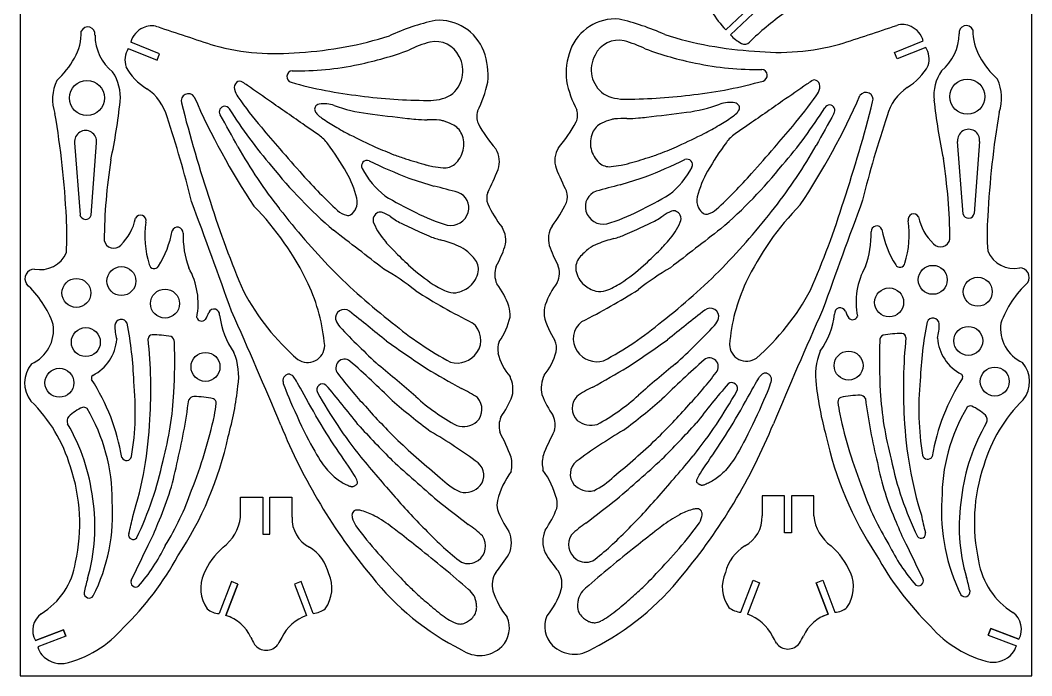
# Model space of a CAD drawing. Extents: x 28 to 327, y 49 to 373.
# Drawn here: x 27.8 to 327.4, y 48.8 to 243 of the extents above; entities that cross this region are included whole.
import ezdxf

# ---------------------------------------------------------------- set-up
doc = ezdxf.new("R2010")
doc.units = 0
doc.header["$LTSCALE"] = 90
doc.header["$MEASUREMENT"] = 0
doc.layers.add('OBJ02', color=2, linetype='CONTINUOUS')

msp = doc.modelspace()

# ---------------------------------------------------------------- linework, layer by layer
at = {"layer": 'OBJ02'}
for p, q in [((27.77, 372.88), (27.77, 48.82)), ((327.41, 48.82), (327.41, 372.88)), ((243.47, 246.47), (236.75, 240.16)), ((238.16, 238.67), (244.87, 244.97)), ((286.75, 233.45), (295.28, 236.89)), ((59.77, 234.61), (68.29, 231.17)), ((69.06, 233.07), (60.54, 236.51)), ((296.04, 234.99), (287.52, 231.55)), ((68.29, 231.17), (69.06, 233.07)), ((287.52, 231.55), (286.75, 233.45)), ((307.08, 185.61), (305.44, 207.13)), ((311.94, 207.12), (310.34, 185.8)), ((43.87, 206.74), (45.48, 185.42)), ((48.73, 185.23), (50.37, 206.75)), ((106.49, 137.88), (106.32, 137.76)), ((106.66, 137.99), (106.49, 137.88)), ((106.84, 138.08), (106.66, 137.99)), ((107.02, 138.14), (106.84, 138.08)), ((107.21, 138.17), (107.02, 138.14)), ((107.39, 138.18), (107.21, 138.17)), ((107.58, 138.16), (107.39, 138.18)), ((107.77, 138.11), (107.58, 138.16)), ((107.97, 138.02), (107.77, 138.11)), ((108.17, 137.9), (107.97, 138.02)), ((108.37, 137.74), (108.17, 137.9)), ((247.03, 137.66), (247.24, 137.91)), ((247.24, 137.91), (247.45, 138.11)), ((247.45, 138.11), (247.65, 138.27)), ((247.65, 138.27), (247.84, 138.4)), ((247.84, 138.4), (248.04, 138.48)), ((248.04, 138.48), (248.23, 138.54)), ((248.23, 138.54), (248.42, 138.56)), ((248.42, 138.56), (248.61, 138.55)), ((248.61, 138.55), (248.79, 138.52)), ((248.79, 138.52), (248.97, 138.45)), ((248.97, 138.45), (249.15, 138.37)), ((249.15, 138.37), (249.32, 138.26)), ((249.32, 138.26), (249.49, 138.13)), ((249.49, 138.13), (249.65, 137.99)), ((249.65, 137.99), (249.79, 137.83)), ((105.57, 136.5), (105.56, 136.23)), ((105.56, 136.23), (105.61, 135.88)), ((105.61, 136.72), (105.57, 136.5)), ((105.68, 136.92), (105.61, 136.72)), ((105.61, 135.88), (105.7, 135.45)), ((105.78, 137.11), (105.68, 136.92)), ((105.7, 135.45), (105.87, 134.91)), ((105.89, 137.29), (105.78, 137.11)), ((105.87, 134.91), (106.1, 134.23)), ((106.02, 137.46), (105.89, 137.29)), ((106.17, 137.61), (106.02, 137.46)), ((106.32, 137.76), (106.17, 137.61)), ((108.57, 137.53), (108.37, 137.74)), ((108.78, 137.28), (108.57, 137.53)), ((109.02, 136.97), (108.78, 137.28)), ((109.28, 136.58), (109.02, 136.97)), ((109.58, 136.1), (109.28, 136.58)), ((109.92, 135.53), (109.58, 136.1)), ((110.31, 134.84), (109.92, 135.53)), ((110.76, 134.04), (110.31, 134.84)), ((245.05, 134.42), (245.5, 135.22)), ((245.5, 135.22), (245.9, 135.9)), ((245.9, 135.9), (246.24, 136.48)), ((246.24, 136.48), (246.53, 136.95)), ((246.53, 136.95), (246.8, 137.34)), ((246.8, 137.34), (247.03, 137.66)), ((249.95, 135.28), (249.71, 134.6)), ((249.79, 137.83), (249.92, 137.66)), ((249.92, 137.66), (250.03, 137.48)), ((250.11, 135.83), (249.95, 135.28)), ((250.03, 137.48), (250.13, 137.3)), ((250.21, 136.26), (250.11, 135.83)), ((250.13, 137.3), (250.2, 137.1)), ((250.2, 137.1), (250.24, 136.88)), ((250.25, 136.6), (250.21, 136.26)), ((250.24, 136.88), (250.25, 136.6)), ((106.1, 134.23), (106.42, 133.39)), ((106.42, 133.39), (106.82, 132.39)), ((106.82, 132.39), (107.3, 131.23)), ((111.28, 133.11), (110.76, 134.04)), ((111.86, 132.07), (111.28, 133.11)), ((112.5, 130.93), (111.86, 132.07)), ((243.32, 131.31), (243.95, 132.44)), ((243.95, 132.44), (244.53, 133.49)), ((244.53, 133.49), (245.05, 134.42)), ((248.99, 132.76), (248.51, 131.61)), ((249.39, 133.77), (248.99, 132.76)), ((249.71, 134.6), (249.39, 133.77)), ((107.3, 131.23), (107.85, 129.96)), ((107.85, 129.96), (108.45, 128.59)), ((113.17, 129.72), (112.5, 130.93)), ((113.88, 128.46), (113.17, 129.72)), ((241.93, 128.84), (242.64, 130.1)), ((242.64, 130.1), (243.32, 131.31)), ((247.37, 128.97), (246.73, 127.54)), ((247.97, 130.34), (247.37, 128.97)), ((248.51, 131.61), (247.97, 130.34)), ((108.45, 128.59), (109.09, 127.16)), ((109.09, 127.16), (109.76, 125.7)), ((114.61, 127.17), (113.88, 128.46)), ((115.37, 125.86), (114.61, 127.17)), ((116.13, 124.56), (115.37, 125.86)), ((239.69, 124.93), (240.45, 126.24)), ((240.45, 126.24), (241.2, 127.54)), ((241.2, 127.54), (241.93, 128.84)), ((246.06, 126.08), (245.37, 124.61)), ((246.73, 127.54), (246.06, 126.08)), ((109.76, 125.7), (110.44, 124.23)), ((110.44, 124.23), (111.13, 122.78)), ((116.89, 123.28), (116.13, 124.56)), ((117.65, 122.03), (116.89, 123.28)), ((238.16, 122.4), (238.92, 123.66)), ((238.92, 123.66), (239.69, 124.93)), ((244.68, 123.16), (244, 121.75)), ((245.37, 124.61), (244.68, 123.16)), ((111.13, 122.78), (111.81, 121.38)), ((111.81, 121.38), (112.49, 120.03)), ((112.49, 120.03), (113.14, 118.74)), ((118.41, 120.8), (117.65, 122.03)), ((119.17, 119.6), (118.41, 120.8)), ((235.89, 118.8), (236.65, 119.97)), ((236.65, 119.97), (237.4, 121.18)), ((237.4, 121.18), (238.16, 122.4)), ((243.33, 120.41), (242.67, 119.12)), ((244, 121.75), (243.33, 120.41)), ((113.14, 118.74), (113.78, 117.53)), ((113.78, 117.53), (114.4, 116.38)), ((119.92, 118.42), (119.17, 119.6)), ((120.67, 117.26), (119.92, 118.42)), ((121.42, 116.13), (120.67, 117.26)), ((234.39, 116.51), (235.14, 117.64)), ((235.14, 117.64), (235.89, 118.8)), ((242.03, 117.9), (241.41, 116.76)), ((242.67, 119.12), (242.03, 117.9)), ((114.4, 116.38), (115, 115.31)), ((115, 115.31), (115.56, 114.33)), ((115.56, 114.33), (116.1, 113.44)), ((122.17, 115.02), (121.42, 116.13)), ((122.9, 113.93), (122.17, 115.02)), ((123.62, 112.87), (122.9, 113.93)), ((232.19, 113.25), (232.91, 114.31)), ((232.91, 114.31), (233.65, 115.4)), ((233.65, 115.4), (234.39, 116.51)), ((240.25, 114.71), (239.71, 113.82)), ((240.82, 115.69), (240.25, 114.71)), ((241.41, 116.76), (240.82, 115.69)), ((116.1, 113.44), (116.6, 112.64)), ((116.6, 112.64), (117.07, 111.92)), ((117.07, 111.92), (117.52, 111.28)), ((117.52, 111.28), (117.95, 110.71)), ((124.31, 111.86), (123.62, 112.87)), ((124.97, 110.9), (124.31, 111.86)), ((125.57, 110.01), (124.97, 110.9)), ((230.24, 110.38), (230.85, 111.28)), ((230.85, 111.28), (231.5, 112.24)), ((231.5, 112.24), (232.19, 113.25)), ((237.87, 111.09), (237.46, 110.57)), ((238.29, 111.66), (237.87, 111.09)), ((238.74, 112.3), (238.29, 111.66)), ((239.21, 113.01), (238.74, 112.3)), ((239.71, 113.82), (239.21, 113.01)), ((117.95, 110.71), (118.36, 110.19)), ((118.36, 110.19), (118.76, 109.73)), ((118.76, 109.73), (119.15, 109.3)), ((119.15, 109.3), (119.54, 108.89)), ((119.54, 108.89), (119.93, 108.51)), ((119.93, 108.51), (120.33, 108.15)), ((120.33, 108.15), (120.72, 107.8)), ((126.11, 109.19), (125.57, 110.01)), ((126.58, 108.46), (126.11, 109.19)), ((126.96, 107.82), (126.58, 108.46)), ((228.56, 107.67), (228.85, 108.2)), ((228.85, 108.2), (229.23, 108.83)), ((229.23, 108.83), (229.7, 109.57)), ((229.7, 109.57), (230.24, 110.38)), ((235.09, 108.18), (234.69, 107.85)), ((235.48, 108.53), (235.09, 108.18)), ((235.88, 108.89), (235.48, 108.53)), ((236.27, 109.27), (235.88, 108.89)), ((236.66, 109.67), (236.27, 109.27)), ((237.06, 110.1), (236.66, 109.67)), ((237.46, 110.57), (237.06, 110.1)), ((120.72, 107.8), (121.12, 107.48)), ((121.12, 107.48), (121.52, 107.17)), ((121.52, 107.17), (121.91, 106.88)), ((121.91, 106.88), (122.31, 106.61)), ((122.31, 106.61), (122.7, 106.35)), ((122.7, 106.35), (123.09, 106.12)), ((123.09, 106.12), (123.47, 105.9)), ((123.47, 105.9), (123.84, 105.71)), ((123.84, 105.71), (124.2, 105.53)), ((124.2, 105.53), (124.53, 105.37)), ((124.53, 105.37), (124.84, 105.24)), ((124.84, 105.24), (125.11, 105.12)), ((125.11, 105.12), (125.35, 105.03)), ((125.35, 105.03), (125.56, 104.95)), ((125.56, 104.95), (125.73, 104.9)), ((125.73, 104.9), (125.87, 104.86)), ((126.21, 104.85), (126.32, 104.88)), ((126.32, 104.88), (126.43, 104.91)), ((126.43, 104.91), (126.55, 104.96)), ((126.55, 104.96), (126.68, 105.02)), ((126.68, 105.02), (126.82, 105.09)), ((126.82, 105.09), (126.96, 105.16)), ((127.26, 107.29), (126.96, 107.82)), ((126.96, 105.16), (127.1, 105.25)), ((127.1, 105.25), (127.23, 105.35)), ((127.23, 105.35), (127.36, 105.45)), ((127.46, 106.86), (127.26, 107.29)), ((127.36, 105.45), (127.47, 105.56)), ((127.6, 106.51), (127.46, 106.86)), ((127.47, 105.56), (127.57, 105.69)), ((127.57, 105.69), (127.64, 105.83)), ((127.66, 106.23), (127.6, 106.51)), ((127.64, 105.83), (127.67, 106)), ((127.67, 106), (127.66, 106.23)), ((228.14, 106.38), (228.15, 106.6)), ((228.17, 106.21), (228.14, 106.38)), ((228.15, 106.6), (228.22, 106.88)), ((228.24, 106.06), (228.17, 106.21)), ((228.22, 106.88), (228.35, 107.24)), ((228.34, 105.94), (228.24, 106.06)), ((228.45, 105.83), (228.34, 105.94)), ((228.35, 107.24), (228.56, 107.67)), ((228.58, 105.72), (228.45, 105.83)), ((228.71, 105.63), (228.58, 105.72)), ((228.85, 105.54), (228.71, 105.63)), ((228.99, 105.47), (228.85, 105.54)), ((229.13, 105.4), (228.99, 105.47)), ((229.26, 105.34), (229.13, 105.4)), ((229.39, 105.29), (229.26, 105.34)), ((229.5, 105.26), (229.39, 105.29)), ((229.6, 105.23), (229.5, 105.26)), ((229.71, 105.22), (229.6, 105.23)), ((229.82, 105.22), (229.71, 105.22)), ((229.94, 105.24), (229.82, 105.22)), ((230.08, 105.28), (229.94, 105.24)), ((230.25, 105.33), (230.08, 105.28)), ((230.46, 105.4), (230.25, 105.33)), ((230.7, 105.5), (230.46, 105.4)), ((230.98, 105.62), (230.7, 105.5)), ((231.28, 105.75), (230.98, 105.62)), ((231.62, 105.91), (231.28, 105.75)), ((231.97, 106.09), (231.62, 105.91)), ((232.34, 106.28), (231.97, 106.09)), ((232.72, 106.5), (232.34, 106.28)), ((233.11, 106.73), (232.72, 106.5)), ((233.5, 106.98), (233.11, 106.73)), ((233.9, 107.26), (233.5, 106.98)), ((234.29, 107.55), (233.9, 107.26)), ((234.69, 107.85), (234.29, 107.55)), ((125.87, 104.86), (126, 104.84)), ((126, 104.84), (126.11, 104.84)), ((126.11, 104.84), (126.21, 104.85)), ((254.15, 102.09), (247.54, 102.09)), ((247.54, 102.09), (247.54, 96.17)), ((254.15, 91.12), (254.15, 102.09)), ((262.82, 102.09), (256.2, 102.09)), ((256.2, 102.09), (256.2, 91.12)), ((262.82, 96.17), (262.82, 102.09)), ((93, 95.8), (93, 101.71)), ((93, 101.71), (99.61, 101.71)), ((99.61, 101.71), (99.61, 90.74)), ((101.66, 90.74), (101.66, 101.71)), ((101.66, 101.71), (108.27, 101.71)), ((108.27, 101.71), (108.27, 95.8)), ((99.61, 90.74), (101.66, 90.74)), ((256.2, 91.12), (254.15, 91.12)), ((90.32, 76.72), (86.71, 67.25)), ((92.24, 75.99), (88.68, 66.66)), ((88.68, 66.66), (92.24, 75.99)), ((92.24, 75.99), (90.32, 76.72)), ((110.94, 76.72), (109.03, 75.99)), ((109.03, 75.99), (112.59, 66.66)), ((114.55, 67.25), (110.94, 76.72)), ((241.26, 67.63), (244.87, 77.1)), ((246.78, 76.37), (243.23, 67.04)), ((244.87, 77.1), (246.78, 76.37)), ((263.57, 76.37), (265.49, 77.1)), ((263.57, 76.37), (267.13, 67.04)), ((267.13, 67.04), (263.57, 76.37)), ((265.49, 77.1), (269.1, 67.63)), ((90.22, 66.19), (88.68, 66.66)), ((265.59, 66.57), (267.13, 67.04)), ((40.56, 62.43), (32.25, 59.26)), ((32.25, 59.26), (40.56, 62.43)), ((41.29, 60.51), (32.98, 57.35)), ((41.29, 60.51), (32.98, 57.35)), ((41.29, 60.51), (40.56, 62.43)), ((40.56, 62.43), (41.29, 60.51)), ((314.52, 60.89), (315.25, 62.81)), ((315.25, 62.81), (314.52, 60.89)), ((314.52, 60.89), (322.84, 57.73)), ((314.52, 60.89), (322.84, 57.73)), ((315.25, 62.81), (323.57, 59.64)), ((323.57, 59.64), (315.25, 62.81)), ((27.77, 48.82), (327.41, 48.82))]:
    msp.add_line(p, q, dxfattribs=at)
for centre, radius in [((47.52, 220), 5.2), ((308.3, 220.38), 5.2), ((57.73, 165.75), 4.29), ((298.08, 166.12), 4.29), ((44.4, 162.22), 4.29), ((311.41, 162.6), 4.29), ((70.65, 159.06), 4.29), ((285.16, 159.44), 4.29), ((47.2, 147.66), 4.29), ((308.61, 148.03), 4.29), ((82.65, 140.33), 4.29), ((273.16, 140.71), 4.29), ((39.36, 135.61), 4.29), ((316.45, 135.99), 4.29)]:
    msp.add_circle(centre, radius, dxfattribs=at)
for centre, radius, start, end in [((166.63, 173.33), 71.46, 102.9091, 114.3917), ((151.75, 228.77), 14.25, 20.8108, 94.3365), ((204.07, 229.15), 14.25, 85.6635, 159.1892), ((189.18, 173.7), 71.46, 65.6083, 77.0909), ((267.03, 267.74), 40.96, 212.7107, 222.3289), ((307.59, 170.59), 91.77, 125.7021, 134.0537), ((30.36, 239.48), 15.5, 330.3125, 1.0432), ((47.81, 238.92), 2.13, 350.56, 156.9283), ((66.96, 234.74), 6.67, 115.036, 164.5268), ((66.67, 235.79), 5.59, 72.2526, 116.9043), ((777.86, 2362.62), 2236.99, 251.50882, 251.96554), ((-422.04, 2362.99), 2236.99, 288.03446, 288.49118), ((289.14, 236.17), 5.59, 63.0957, 107.7474), ((288.85, 235.11), 6.67, 15.4732, 64.964), ((308, 239.3), 2.13, 23.0717, 189.44), ((325.46, 239.86), 15.5, 178.9568, 209.6875), ((63.9, 238.6), 13.98, 180.0862, 231.1862), ((104.48, 340.71), 107.39, 273.2325, 287.6951), ((150.8, 228.98), 7.74, 25.4591, 102.306), ((205.02, 229.36), 7.74, 77.694, 154.5409), ((197.26, 202.61), 35.58, 63.8693, 74.6722), ((251.33, 341.09), 107.39, 252.3049, 266.7675), ((247.36, 247.22), 12.56, 222.9156, 241.7988), ((291.91, 238.97), 13.98, 308.8138, 359.9138), ((65.4, 231.15), 6.61, 148.3575, 196.5614), ((103.4, 302.54), 69.41, 254.8892, 275.9018), ((108.85, 325.63), 97.58, 281.306, 290.411), ((158.55, 202.23), 35.58, 105.3278, 116.1307), ((147.17, 226.87), 19.2, 353.4902, 21.2778), ((208.64, 227.24), 19.2, 158.7222, 186.5098), ((246.96, 326), 97.58, 249.589, 258.694), ((242.35, 237.88), 1.96, 241.7988, 317.0151), ((252.41, 302.91), 69.41, 264.0982, 285.1108), ((290.41, 231.52), 6.61, 343.4386, 31.6425), ((21.3, 244.32), 25.77, 312.0991, 330.9409), ((149.95, 228), 8.94, 306.2869, 28.8326), ((205.86, 228.38), 8.94, 151.1674, 233.7131), ((334.52, 244.7), 25.77, 209.0591, 227.9009), ((73.88, 237.15), 16.79, 208.0305, 239.139), ((108.5, 226.32), 1.76, 95.4367, 253.6111), ((110.19, 313), 84.95, 268.7487, 282.0871), ((245.62, 313.38), 84.95, 257.9129, 271.2513), ((247.31, 226.7), 1.76, 286.3889, 84.5633), ((281.93, 237.53), 16.79, 300.861, 331.9695), ((311.84, 220.57), 13.45, 146.0637, 185.3727), ((50.49, 219.66), 13.15, 155.0768, 199.0011), ((43.98, 220.19), 13.45, 354.6273, 33.9363), ((92.8, 223.53), 1.41, 55.2796, 131.7207), ((222.9, 231.98), 34.04, 191.7093, 207.1708), ((212.86, 349.18), 128.99, 276.4369, 285.717), ((1924.62, -2173.93), 2918.69, 124.72045, 124.75506), ((263.01, 223.91), 1.41, 48.2793, 124.7204), ((262.57, 223.41), 2.08, 346.986, 48.2793), ((305.32, 220.03), 13.15, 340.9989, 24.9232), ((57.26, 210.69), 14.46, 14.6823, 56.3868), ((93.25, 223.03), 2.08, 131.7207, 193.014), ((97.49, 224.01), 6.44, 193.014, 215.336), ((-1568.8, -2174.3), 2918.69, 55.24494, 55.27955), ((-40520.8, -58312.8), 71247.23, 55.2379387, 55.2449438), ((142.95, 348.8), 128.99, 254.283, 263.5631), ((132.92, 231.6), 34.04, 332.8292, 348.2907), ((40876.62, -58312.42), 71247.23, 124.7550562, 124.7620613), ((258.32, 224.39), 6.44, 324.664, 346.986), ((298.55, 211.07), 14.46, 123.6132, 165.3177), ((-114.34, 237.59), 172.72, 347.9837, 353.7977), ((77.54, 219.17), 2.1, 33.3646, 198.3693), ((274.84, 306.17), 213.56, 203.7015, 213.6144), ((201.25, 297.58), 133.63, 215.336, 220.2057), ((148.93, 374.16), 154.89, 262.4167, 269.83), ((149.08, 232.36), 13.11, 267.3242, 298.0378), ((206.73, 232.74), 13.11, 241.9622, 272.6758), ((206.88, 374.54), 154.89, 270.17, 277.5833), ((110931.63, -159250.93), 194114.18, 124.7620613, 124.7658598), ((154.56, 297.95), 133.63, 319.7943, 324.664), ((80.97, 306.55), 213.56, 326.3856, 336.2985), ((-94.56, 312.43), 386.33, 341.4464, 345.9866), ((278.28, 219.55), 2.1, 341.6307, 146.6354), ((470.15, 237.97), 172.72, 186.2023, 192.0163), ((450.37, 312.06), 386.33, 194.0134, 198.5536), ((88.32, 215.93), 1.6, 29.8925, 214.1392), ((204.87, 288.84), 135.88, 212.0544, 220.9464), ((-110575.82, -159251.31), 194114.18, 55.2341402, 55.2379387), ((116.22, 216.68), 1.27, 149.9352, 209.4788), ((118.87, 218.18), 4.32, 209.4788, 225), ((116.62, 216.45), 1.73, 99.4992, 149.9352), ((117.78, 209.47), 8.81, 70.1083, 99.4992), ((136.35, 260.79), 45.76, 250.1083, 262.8911), ((168.42, 214.52), 5.44, 163.6108, 201.8311), ((187.4, 214.9), 5.44, 338.1689, 16.3892), ((-37.69, 2323.07), 2123.64, 276.78765, 277.10889), ((219.46, 261.16), 45.76, 277.1089, 289.8917), ((238.03, 209.85), 8.81, 80.5008, 109.8917), ((239.2, 216.83), 1.73, 30.0648, 80.5008), ((236.94, 218.56), 4.32, 315, 330.5212), ((239.59, 217.06), 1.27, 330.5212, 30.0648), ((150.94, 289.22), 135.88, 319.0536, 327.9456), ((267.49, 216.31), 1.6, 325.8608, 150.1075), ((582.71, 171.04), 268.7, 170.4217, 177.0365), ((-226.89, 170.66), 268.7, 2.9635, 9.5783), ((-236.38, 111.39), 324.4, 13.8956, 18.5061), ((-515.97, -124.97), 692.23, 28.52067, 29.41775), ((122.48, 221.79), 9.43, 225, 235.4908), ((155.68, 270.08), 68.03, 235.4908, 239.3859), ((393.5, 2322.69), 2123.64, 262.89111, 263.21235), ((152.86, 300.91), 87.58, 263.2123, 264.7942), ((147.96, 247.12), 33.58, 264.7942, 270.6364), ((148.76, 174.78), 38.77, 85.2, 90.6364), ((151.61, 208.65), 4.78, 71.4759, 85.2), ((143.88, 185.59), 29.1, 65.9263, 71.4759), ((155.03, 233.03), 42.49, 319.1834, 331.6848), ((211.93, 185.97), 29.1, 108.5241, 114.0737), ((204.21, 209.03), 4.78, 94.8, 108.5241), ((207.05, 175.15), 38.77, 89.3636, 94.8), ((207.85, 247.5), 33.58, 269.3636, 275.2058), ((202.95, 301.28), 87.58, 275.2058, 276.7877), ((200.13, 270.46), 68.03, 300.6141, 304.5092), ((233.33, 222.17), 9.43, 304.5092, 315), ((871.78, -124.59), 692.23, 150.58225, 151.47933), ((592.19, 111.77), 324.4, 161.4939, 166.1044), ((47.12, 207.07), 3.27, 354.3499, 185.8246), ((600.54, 635.06), 656.44, 220.20567, 220.93998), ((-12114.3, -17403.47), 21442.59, 55.222711, 55.23414), ((161.92, 280.62), 80.28, 239.3859, 242.9715), ((153.53, 207.18), 5.45, 22.8948, 65.9263), ((200.78, 232.65), 42.49, 208.3152, 220.8166), ((202.29, 207.56), 5.45, 114.0737, 157.1052), ((193.89, 281), 80.28, 297.0285, 300.6141), ((12470.11, -17403.09), 21442.59, 124.76586, 124.777289), ((-244.72, 635.44), 656.44, 319.06002, 319.79433), ((308.69, 207.45), 3.27, 354.1754, 185.6501), ((110.03, 199.92), 10.98, 36.4471, 55.2227), ((210.24, 375.34), 186.61, 242.9715, 245.5537), ((151.38, 206.27), 7.79, 347.1416, 22.8948), ((204.44, 206.65), 7.79, 157.1052, 192.8584), ((145.57, 375.71), 186.61, 294.4463, 297.0285), ((308.06, 154.3), 88.4, 143.5529, 150.1443), ((245.78, 200.3), 10.98, 124.7773, 143.5529), ((216.81, 275.61), 142.91, 209.3526, 218.2682), ((832.66, 836.42), 963.72, 220.93998, 221.54602), ((47.75, 153.93), 88.4, 29.8557, 36.4471), ((171.26, 289.58), 92.4, 245.5537, 249.2237), ((151.3, 206.29), 7.86, 311.5338, 347.1416), ((162.57, 201.12), 7.12, 340.832, 31.8422), ((193.24, 201.5), 7.12, 148.1578, 199.168), ((204.51, 206.67), 7.86, 192.8584, 228.4662), ((184.56, 289.96), 92.4, 290.7763, 294.4463), ((-476.84, 836.8), 963.72, 318.45398, 319.06002), ((139, 275.98), 142.91, 321.7318, 330.6474), ((219.13, 176.05), 166.51, 171.1624, 179.4041), ((130.51, 199.83), 1.64, 67.8019, 207.0713), ((214.52, 376.96), 194.4, 244.6006, 248.3774), ((161.4, 263.61), 64.62, 249.2237, 252.4744), ((202.33, 393.22), 200.55, 252.4744, 254.3196), ((202.3, 204.17), 4.53, 228.4662, 276.0016), ((153.48, 393.6), 200.55, 285.6804, 287.5256), ((141.3, 377.34), 194.4, 291.6226, 295.3994), ((194.41, 263.98), 64.62, 287.5256, 290.7763), ((225.3, 200.21), 1.64, 332.9287, 112.1981), ((136.68, 176.43), 166.51, 0.5959, 8.8376), ((210.98, 286.35), 138.98, 218.52, 229.3977), ((98.64, 183.13), 29.73, 14.0338, 29.8557), ((151.41, 210.81), 25.24, 207.6726, 231.7219), ((153.26, 218.39), 18.96, 254.3196, 260.2145), ((157.85, 245.04), 46, 260.2145, 263.9984), ((153.51, 203.79), 4.53, 263.9984, 311.5338), ((83.52, 233.31), 92.47, 333.4695, 338.0729), ((272.29, 233.69), 92.47, 201.9271, 206.5305), ((197.96, 245.42), 46, 276.0016, 279.7855), ((202.56, 218.77), 18.96, 279.7855, 285.6804), ((204.41, 211.19), 25.24, 308.2781, 332.3274), ((257.18, 183.51), 29.73, 150.1443, 165.9662), ((144.83, 286.73), 138.98, 310.6023, 321.48), ((221.49, 294.83), 147.11, 221.546, 227.3238), ((366.65, 886.85), 725.96, 252.04672, 252.66382), ((-10.84, 887.23), 725.96, 287.33618, 287.95328), ((134.32, 295.2), 147.11, 312.6762, 318.454), ((69.03, -131.02), 334.91, 74.6922, 75.95), ((155.74, 187.38), 4.93, 344.6902, 69.7394), ((170.66, 190.31), 4.72, 158.9933, 201.0067), ((185.15, 190.69), 4.72, 338.9933, 21.0067), ((200.08, 187.76), 4.93, 110.2606, 195.3098), ((286.79, -130.64), 334.91, 104.05, 105.3078), ((-6954.18, -2393.14), 7491.87, 19.89879, 20.163443), ((322.44, 262.7), 249.42, 197.1562, 203.6338), ((122.89, 189.2), 4.73, 333.6689, 14.0338), ((198.16, 296.19), 122.31, 239.3291, 244.1928), ((155.64, 204.92), 37.47, 322.3982, 334.8549), ((157.65, 296.57), 122.31, 295.8072, 300.6709), ((232.92, 189.57), 4.73, 165.9662, 206.3311), ((33.37, 263.08), 249.42, 336.3662, 342.8438), ((7310, -2392.77), 7491.87, 159.836557, 160.10121), ((36.6, 128.62), 84.65, 25.3853, 44.4862), ((275.79, 319.88), 216.64, 217.8016, 224.0271), ((125.9, 191.15), 6.1, 227.3238, 255.9882), ((123.3, 188.99), 4.28, 304.5022, 333.6689), ((134.77, 183.78), 2.48, 115.0107, 153.3153), ((134.47, 184.42), 1.77, 69.3515, 115.0107), ((131.4, 176.29), 10.46, 53.8745, 69.3515), ((172.02, 239.77), 60.15, 243.2118, 252.8112), ((155.3, 187.63), 5.42, 258.8143, 343.3938), ((200.17, 204.54), 37.47, 205.1451, 217.6018), ((200.52, 188.01), 5.42, 196.6062, 281.1857), ((183.79, 240.15), 60.15, 287.1888, 296.7882), ((224.41, 176.67), 10.46, 110.6485, 126.1255), ((221.35, 184.8), 1.77, 64.9893, 110.6485), ((221.05, 184.16), 2.48, 26.6847, 64.9893), ((232.51, 189.37), 4.28, 206.3311, 235.4978), ((231, 187.17), 1.61, 235.4978, 284.0118), ((229.91, 191.53), 6.1, 284.0118, 312.6762), ((80.02, 320.26), 216.64, 315.9729, 322.1984), ((319.22, 129), 84.65, 135.5138, 154.6147), ((308.69, 186.06), 1.67, 195.4019, 351.069), ((-41.72, 179.39), 83.33, 356.4468, 3.5532), ((47.12, 185.68), 1.67, 188.931, 344.5981), ((46.93, 187.49), 15.33, 313.7909, 348.3088), ((63.4, 183.62), 1.65, 345.3424, 152.1675), ((92.99, 179.17), 28.3, 171.7995, 197.4712), ((124.81, 186.79), 1.61, 255.9882, 304.5022), ((134.73, 183.8), 2.44, 153.3153, 204.4387), ((152.7, 191.96), 22.17, 204.4387, 220.9022), ((150.06, 201.85), 21.18, 233.8745, 244.7343), ((28.15, 578.54), 437.3, 294.5359, 295.2657), ((205.75, 202.23), 21.18, 295.2657, 306.1255), ((203.12, 192.34), 22.17, 319.0978, 335.5613), ((221.08, 184.18), 2.44, 335.5613, 26.6847), ((262.82, 179.54), 28.3, 342.5288, 8.2005), ((292.42, 184), 1.65, 27.8325, 194.6576), ((308.88, 187.87), 15.33, 191.6912, 226.2091), ((397.53, 179.77), 83.33, 176.4468, 183.5532), ((43.83, 185.83), 29.4, 327.8027, 349.876), ((74.33, 180.04), 1.67, 358.0099, 158.1898), ((104.26, 179.31), 28.27, 178.6418, 199.9794), ((-1417.74, -1825.17), 2527.9, 52.09092, 52.51775), ((327.66, 578.16), 437.3, 244.7343, 245.4641), ((198.53, 295.26), 126.32, 245.4641, 246.822), ((164.49, 177.86), 7.11, 344.2162, 32.5201), ((191.33, 178.23), 7.11, 147.4799, 195.7838), ((157.29, 295.64), 126.32, 293.178, 294.5359), ((1773.55, -1824.79), 2527.9, 127.48225, 127.90908), ((251.56, 179.69), 28.27, 340.0206, 1.3582), ((281.49, 180.42), 1.67, 21.8102, 181.9901), ((311.98, 186.21), 29.4, 190.124, 212.1973), ((55.44, 178.4), 2.88, 192.3735, 316.7752), ((183.29, 218.47), 62.65, 220.9022, 225.0038), ((158.72, 202.29), 25.19, 246.822, 254.931), ((139.24, 129.92), 49.76, 69.1643, 74.931), ((202.71, 166.74), 10.77, 110.8357, 126.8733), ((216.58, 130.3), 49.76, 105.069, 110.8357), ((197.09, 202.67), 25.19, 285.069, 293.178), ((172.52, 218.85), 62.65, 314.9962, 319.0978), ((300.37, 178.78), 2.88, 223.2248, 347.6265), ((33.74, 177.5), 8.37, 257.7467, 337.0122), ((219.82, 255), 114.32, 225.0038, 228.0401), ((153.1, 166.36), 10.77, 53.1267, 69.1643), ((149.13, 161.06), 17.4, 40.5224, 53.1267), ((134.84, 188.58), 38.62, 331.5204, 340.8652), ((220.97, 188.96), 38.62, 199.1348, 208.4796), ((206.68, 161.44), 17.4, 126.8733, 139.4776), ((135.99, 255.38), 114.32, 311.9599, 314.9962), ((322.07, 177.87), 8.37, 202.9878, 282.2533), ((158.77, 169.3), 4.71, 350.5423, 40.5224), ((197.04, 169.68), 4.71, 139.4776, 189.4577), ((288.36, 171.28), 1.46, 210.1783, 351.0613), ((32.06, 166.43), 2.89, 91.8696, 211.521), ((67.45, 170.9), 1.46, 188.9387, 329.8217), ((58.98, 159.09), 21.49, 348.8242, 29.4585), ((249.04, 296.72), 181.32, 224.6407, 232.2267), ((97.54, 103.27), 76.15, 51.5286, 60.1594), ((182.85, 213.88), 59.02, 228.0401, 236.3087), ((156.3, 169.72), 7.22, 310.6314, 350.5423), ((174.87, 167.73), 6.55, 158.2067, 205.4815), ((180.94, 168.11), 6.55, 334.5185, 21.7933), ((199.51, 170.09), 7.22, 189.4577, 229.3686), ((172.96, 214.26), 59.02, 303.6913, 311.9599), ((258.27, 103.64), 76.15, 119.8406, 128.4714), ((106.78, 297.1), 181.32, 307.7733, 315.3593), ((296.83, 159.47), 21.49, 150.5415, 191.1758), ((323.75, 166.8), 2.89, 328.479, 88.1304), ((9, 142.63), 30.34, 19.7585, 47.2472), ((64.02, 142.04), 54.13, 4.8473, 24.9923), ((149.36, 150.1), 24.57, 19.5196, 37.0819), ((206.45, 150.48), 24.57, 142.9181, 160.4804), ((194.48, 181.99), 20.23, 289.5456, 303.6913), ((291.8, 142.42), 54.13, 155.0077, 175.1527), ((346.81, 143.01), 30.34, 132.7528, 160.2415), ((155.31, 195.07), 69.37, 207.8038, 229.1923), ((241.74, 314.5), 179.9, 237.4356, 243.5728), ((161.33, 181.61), 20.23, 236.3087, 250.4544), ((156.25, 167.3), 5.04, 250.4544, 284.7401), ((155.31, 170.86), 8.73, 284.7401, 310.6314), ((114.07, 314.87), 179.9, 296.4272, 302.5644), ((200.5, 171.24), 8.73, 229.3686, 255.2599), ((199.56, 167.68), 5.04, 255.2599, 289.5456), ((200.5, 195.45), 69.37, 310.8077, 332.1962), ((75.55, 159.21), 8.53, 325.7814, 341.0885), ((85.16, 155.77), 1.68, 354.265, 156.2373), ((-1596.01, -591.99), 1845.16, 22.80182, 23.94175), ((123.67, 154.82), 2.53, 50.9665, 193.0443), ((-996.04, -1256.07), 1803.75, 51.11504, 51.5628), ((163.52, 155.74), 9.35, 356.0532, 15.9741), ((192.29, 156.11), 9.35, 164.0259, 183.9468), ((1351.85, -1255.69), 1803.75, 128.4372, 128.88496), ((232.14, 155.2), 2.53, 346.9557, 129.0335), ((1951.82, -591.61), 1845.16, 156.05825, 157.19818), ((245.3, 158.77), 23.84, 324.6443, 353.2797), ((270.66, 156.15), 1.68, 23.7627, 185.735), ((280.27, 159.59), 8.53, 198.9115, 214.2186), ((26.41, 151.42), 11.24, 294.7667, 7.5478), ((57.68, 152.56), 1.87, 21.554, 176.5549), ((-47.21, 132.1), 108.71, 2.0345, 11.2157), ((81.48, 155.41), 1.5, 199.0106, 318.3696), ((110.51, 158.39), 23.84, 186.7203, 215.3557), ((127.19, 156.38), 6.35, 199.5949, 220.946), ((203.08, 231.04), 101.32, 230.0166, 241.829), ((157.87, 148.31), 6.36, 324.2793, 53.2173), ((152.63, 159.68), 20.74, 325.0961, 347.2289), ((203.18, 160.05), 20.74, 192.7711, 214.9039), ((197.94, 148.69), 6.36, 126.7827, 215.7207), ((152.74, 231.42), 101.32, 298.171, 309.9834), ((228.62, 156.75), 6.35, 319.054, 340.4051), ((274.34, 155.79), 1.5, 221.6304, 340.9894), ((403.02, 132.48), 108.71, 168.7843, 177.9655), ((298.13, 152.93), 1.87, 3.4451, 158.446), ((286.31, 152.67), 13.69, 343.8576, 1.5583), ((329.4, 151.79), 11.24, 172.4522, 245.2333), ((69.51, 152.3), 13.69, 178.4417, 196.1424), ((66.9, 148.61), 1.23, 92.1679, 177.8176), ((66.14, 111.09), 38.76, 80.6545, 88.9566), ((304.26, 325.26), 251.04, 223.5768, 227.2668), ((51.56, 325.64), 251.04, 312.7332, 316.4232), ((289.67, 111.47), 38.76, 91.0434, 99.3455), ((288.92, 148.99), 1.23, 2.1824, 87.8321), ((43.38, 149.43), 13.01, 296.7861, 355.8323), ((-77.59, 133.67), 144.03, 356.4634, 5.9743), ((71.72, 147.75), 1.74, 356.2986, 65.6299), ((-94.53, 142.1), 168.07, 356.8081, 1.89), ((638.26, 867.34), 877.2, 235.09187, 236.03062), ((175.09, 145.56), 5.9, 157.5204, 191.0474), ((180.72, 145.93), 5.9, 348.9526, 22.4796), ((-282.45, 867.72), 877.2, 303.96938, 304.90813), ((242.92, 147.07), 5.06, 180.8311, 305.2916), ((450.34, 142.48), 168.07, 178.11, 183.1919), ((284.09, 148.13), 1.74, 114.3701, 183.7014), ((433.4, 134.05), 144.03, 174.0257, 183.5366), ((312.44, 149.81), 13.01, 184.1677, 243.2139), ((73.88, 137.49), 18.6, 351.0715, 22.4604), ((112.89, 146.69), 5.06, 234.7084, 359.1689), ((157.12, 148.61), 7.15, 254.7654, 325.7969), ((185.22, 148.2), 16.37, 193.337, 220.906), ((170.59, 148.58), 16.37, 319.094, 346.663), ((198.69, 148.99), 7.15, 214.2031, 285.2346), ((281.93, 137.87), 18.6, 157.5396, 188.9285), ((37.63, 135.6), 8.59, 139.2709, 218.9666), ((123.84, 140.02), 2.59, 51.8231, 220.8424), ((-100.73, -113.05), 340.92, 45.5612, 48.4408), ((-101.43, -148.42), 372.92, 48.6569, 50.8723), ((457.24, -148.05), 372.92, 129.1277, 131.3431), ((456.54, -112.67), 340.92, 131.5592, 134.4388), ((231.97, 140.4), 2.59, 319.1576, 128.1769), ((318.18, 135.98), 8.59, 321.0334, 40.7291), ((216.01, 209.34), 117.91, 217.0335, 223.1683), ((387.59, 545.27), 470.85, 239.4313, 240.8806), ((191.34, 133.96), 9.25, 155.0276, 191.5594), ((-31.78, 545.64), 470.85, 299.1194, 300.5687), ((139.81, 209.72), 117.91, 316.8317, 322.9665), ((305.93, 137.37), 1.04, 339.7963, 52.0984), ((49.88, 137), 1.04, 127.9016, 200.2037), ((-2.78, 103.31), 61.49, 9.4806, 32.8185), ((-22.79, 127.43), 84.65, 350.7185, 5.7833), ((117.3, 133.56), 1.72, 53.2919, 208.5386), ((-66, -24.34), 243.61, 37.2917, 40.8313), ((164.47, 133.58), 9.25, 348.4406, 24.9724), ((421.81, -23.96), 243.61, 139.1687, 142.7083), ((238.51, 133.94), 1.72, 331.4614, 126.7081), ((356.1, 145.13), 93.1, 186.2582, 195.609), ((378.6, 127.81), 84.65, 174.2167, 189.2815), ((358.59, 103.69), 61.49, 147.1815, 170.5194), ((-27.93, 138.57), 101.39, 345.1529, 356.7042), ((-0.29, 144.75), 93.1, 344.391, 353.7418), ((241.74, 203.56), 144.5, 209.3469, 218.5001), ((144.79, 104.51), 32.44, 55.4244, 65.0811), ((209.29, 142.65), 28.99, 201.3326, 215.4442), ((211.02, 104.89), 32.44, 114.9189, 124.5756), ((169.71, 177.16), 61.17, 298.2967, 312.3257), ((114.07, 203.94), 144.5, 321.4999, 330.6531), ((276.74, 105.92), 26.01, 90.3119, 103.1072), ((276.51, 130.14), 1.79, 25.6224, 86.9975), ((383.75, 138.95), 101.39, 183.2958, 194.8471), ((-0.71, 97.96), 45.18, 16.4085, 45.5191), ((-92.95, 152.72), 172.07, 346.1661, 352.5946), ((79.31, 129.76), 1.79, 93.0025, 154.3776), ((79.07, 105.54), 26.01, 76.8928, 89.6881), ((84.47, 129.62), 1.35, 355.8158, 68.1958), ((46.74, 133.29), 39.25, 349.2473, 354.4925), ((269.15, 281.53), 200.14, 229.0476, 233.2201), ((186.1, 176.78), 61.17, 227.6743, 241.7033), ((159.4, 127.75), 5.14, 314.8733, 42.4042), ((146.53, 142.27), 28.99, 324.5558, 338.6674), ((196.41, 128.13), 5.14, 137.5958, 225.1267), ((86.66, 281.91), 200.14, 306.7799, 310.9524), ((87.33, 250.94), 184.47, 314.292, 318.6456), ((271.35, 130), 1.35, 111.8042, 184.1842), ((309.07, 133.67), 39.25, 185.5075, 190.7527), ((448.76, 153.1), 172.07, 187.4054, 193.8339), ((356.52, 98.34), 45.18, 134.4809, 163.5915), ((52.72, 114.14), 15.63, 114.7028, 132.6786), ((46.53, 126.82), 1.56, 49.3455, 102.578), ((2.4, 101.01), 52.6, 359.519, 30.8716), ((-55.96, 156.98), 144.63, 338.421, 347.6194), ((268.48, 250.56), 184.47, 221.3544, 225.708), ((411.77, 157.35), 144.63, 192.3806, 201.579), ((353.41, 101.39), 52.6, 149.1284, 180.481), ((309.28, 127.2), 1.56, 77.422, 130.6545), ((303.09, 114.51), 15.63, 47.3214, 65.2972), ((312.1, 124.64), 2.09, 336.6275, 40.8667), ((43.71, 124.26), 2.09, 139.1333, 203.3725), ((-6.91, 94.73), 56.53, 6.6202, 30.512), ((-47.45, 129.99), 113.75, 342.6094, 357.3746), ((263.27, 187.57), 170.95, 202.1593, 219.7677), ((389.93, 362.72), 355.03, 222.414, 224.7917), ((159, 128.87), 6.24, 252.3581, 310.2599), ((176.6, 122.75), 7, 157.2115, 193.9825), ((179.22, 123.13), 7, 346.0175, 22.7885), ((196.82, 129.25), 6.24, 229.7401, 287.6419), ((-34.11, 363.1), 355.03, 315.2083, 317.586), ((92.54, 187.95), 170.95, 320.2323, 337.8407), ((403.27, 130.37), 113.75, 182.6254, 197.3906), ((362.72, 95.11), 56.53, 149.488, 173.3798), ((57.18, -33.07), 179.71, 53.7795, 59.1567), ((99.9, 84.78), 78.76, 21.468, 27.4245), ((255.92, 85.16), 78.76, 152.5755, 158.532), ((298.63, -32.69), 179.71, 120.8433, 126.2205), ((368.57, 142.25), 104.51, 192.2474, 213.4201), ((-12.76, 141.87), 104.51, 326.5799, 347.7526), ((311.1, 301.04), 250.41, 226.7949, 230.6117), ((44.72, 301.42), 250.41, 309.3883, 313.2051), ((193.2, 111.87), 10.79, 168.6839, 191.3161), ((-361.13, 607.94), 768.16, 318.81662, 319.9811), ((296.56, 114.5), 1.54, 193.0501, 333.5286), ((59.25, 114.12), 1.54, 206.4714, 346.9499), ((-27.49, 133.08), 99.69, 334.2262, 348.1414), ((-2.54, 126.21), 78.06, 335.5987, 349.1921), ((716.94, 607.56), 768.16, 220.0189, 221.18338), ((612.82, 635.04), 706, 227.73258, 229.18318), ((160.25, 108.18), 4.87, 321.3447, 50.0877), ((162.61, 111.49), 10.79, 348.6839, 11.3161), ((195.57, 108.56), 4.87, 129.9123, 218.6553), ((-257.01, 635.42), 706, 310.81682, 312.26742), ((358.35, 126.59), 78.06, 190.8079, 204.4013), ((383.3, 133.45), 99.69, 191.8586, 205.7738), ((363.19, 94.23), 52.79, 161.3548, 192.4756), ((-7.38, 93.85), 52.79, 347.5244, 18.6452), ((193.54, 94.52), 25.19, 143.8796, 165.7182), ((162.27, 94.9), 25.19, 14.2818, 36.1204), ((188.21, 123.2), 21.73, 295.8869, 315.1862), ((167.61, 122.82), 21.73, 224.8138, 244.1131), ((159.55, 109.08), 5.97, 256.1183, 318.7749), ((196.26, 109.46), 5.97, 221.2251, 283.8817), ((-0.99, 131.44), 84.19, 328.4309, 340.8261), ((86.44, 214.48), 172.24, 314.6618, 319.2861), ((356.8, 131.82), 84.19, 199.1739, 211.5691), ((-4.67, 92.81), 54.57, 343.7494, 8.8941), ((0.3, 96.83), 54.83, 333.6054, 3.9075), ((269.37, 214.11), 172.24, 220.7139, 225.3382), ((1147.55, 1372.13), 1615.19, 231.91955, 232.33048), ((174.43, 99.38), 5.47, 165.6636, 194.3364), ((181.38, 99.76), 5.47, 345.6636, 14.3364), ((-791.73, 1372.51), 1615.19, 307.66952, 308.08045), ((355.51, 97.21), 54.83, 176.0925, 206.3946), ((360.48, 93.19), 54.57, 171.1059, 196.2506), ((14.94, 104.09), 46.86, 343.6757, 350.057), ((127.73, 96.35), 1.69, 162.8571, 180), ((129.25, 96.35), 3.21, 180, 192.4075), ((127.62, 96.38), 1.58, 135, 162.8571), ((127.52, 96.48), 1.44, 105.7917, 135), ((127.62, 96.15), 1.77, 84.8045, 105.7917), ((127.18, 91.4), 6.55, 73.9271, 84.8045), ((123.84, 79.78), 18.64, 61.3124, 73.9271), ((112.43, 58.94), 42.4, 52.9586, 61.3124), ((195.24, 107.66), 27.83, 200.2482, 215.2593), ((160.57, 108.04), 27.83, 324.7407, 339.7518), ((243.38, 59.31), 42.4, 118.6876, 127.0414), ((231.98, 80.16), 18.64, 106.0729, 118.6876), ((228.63, 91.78), 6.55, 95.1955, 106.0729), ((228.2, 96.53), 1.77, 74.2083, 95.1955), ((223.33, 97.44), 6.52, 324.0274, 347.5925), ((228.29, 96.85), 1.44, 45, 74.2083), ((228.19, 96.76), 1.58, 17.1429, 45), ((228.09, 96.72), 1.69, 0, 17.1429), ((226.57, 96.72), 3.21, 347.5925, 360), ((237.88, 95.83), 9.67, 297.8242, 2.057), ((275.64, 97.65), 12.91, 186.581, 233.5378), ((340.88, 104.47), 46.86, 189.943, 196.3243), ((20.45, 111.62), 51.24, 331.953, 339.8422), ((80.17, 97.28), 12.91, 306.4622, 353.419), ((117.94, 95.45), 9.67, 177.943, 242.1758), ((132.49, 97.06), 6.52, 192.4075, 215.9726), ((207.36, 151.41), 99.04, 215.9726, 221.9797), ((143.43, 67.96), 30.83, 46.294, 56.3831), ((212.39, 68.33), 30.83, 123.6169, 133.706), ((307.83, -26.08), 149.38, 127.0414, 128.0447), ((148.45, 151.78), 99.04, 318.0203, 324.0274), ((335.37, 112), 51.24, 200.1578, 208.047), ((61.21, 90.55), 1.35, 164.1957, 322.6742), ((47.98, -26.46), 149.38, 51.9553, 52.9586), ((-572.29, -819.1), 1155.87, 51.59467, 51.95534), ((209.29, 149.15), 83.86, 223.3381, 232.6874), ((160.32, 87.29), 5.3, 305.1519, 33.7648), ((165.51, 88.21), 7.78, 334.2034, 25.7966), ((190.31, 88.58), 7.78, 154.2034, 205.7966), ((195.5, 87.67), 5.3, 146.2352, 234.8481), ((146.52, 149.53), 83.86, 307.3126, 316.6619), ((928.11, -818.72), 1155.87, 128.04466, 128.40533), ((294.61, 90.93), 1.35, 217.3258, 15.8043), ((-572.82, 390), 706.51, 333.70594, 334.65179), ((21.65, 111.22), 54.59, 318.9074, 334.0856), ((485.28, -260.12), 443.04, 128.4053, 130.8925), ((248.89, 76.54), 12.55, 121.1981, 166.7913), ((253.34, 70.63), 22.15, 23.3249, 48.6857), ((334.17, 111.59), 54.59, 205.9144, 221.0926), ((928.64, 390.38), 706.51, 205.34821, 206.29406), ((-4.63, 127.74), 90.24, 314.2945, 331.2362), ((102.47, 70.26), 22.15, 131.3143, 156.6751), ((106.92, 76.16), 12.55, 13.2087, 58.8019), ((607.29, 511.25), 637.03, 221.97969, 222.87772), ((-129.46, -260.5), 443.04, 49.1075, 51.5947), ((132.91, 109.17), 46.49, 320.1825, 328.4137), ((222.9, 109.55), 46.49, 211.5863, 219.8175), ((-251.48, 511.62), 637.03, 317.12228, 318.02031), ((360.45, 128.11), 90.24, 208.7638, 225.7055), ((22.4, 85.95), 22.04, 301.7561, 350.8637), ((160.44, 87.34), 5.27, 247.9988, 303.815), ((195.38, 87.72), 5.27, 236.185, 292.0012), ((333.41, 86.33), 22.04, 189.1363, 238.2439), ((91.76, 74.75), 10.54, 156.0553, 215.1737), ((109.81, 74.72), 10.27, 323.9857, 24.7853), ((194.36, 127.72), 79.72, 218.3878, 243.2338), ((174.73, 75.67), 7.16, 148.5933, 193.6383), ((181.08, 76.05), 7.16, 346.3617, 31.4067), ((161.45, 128.1), 79.72, 296.7662, 321.6122), ((174.39, 116.19), 55.88, 314.0898, 317.1223), ((246, 75.1), 10.27, 155.2147, 216.0143), ((264.05, 75.13), 10.54, 324.8263, 23.9447), ((248.53, 60.87), 61.96, 12.0989, 15.9736), ((107.28, 60.49), 61.96, 164.0264, 167.9011), ((61.99, 76.59), 1.48, 162.4884, 302.3714), ((181.42, 115.81), 55.88, 222.8777, 225.9102), ((221.3, 156.97), 113.19, 225.9102, 227.9372), ((134.52, 157.35), 113.19, 312.0628, 314.0898), ((293.82, 76.96), 1.48, 237.6286, 17.5116), ((48.2, 73.35), 1.5, 175.1698, 323.7177), ((280.78, 222.89), 201.98, 227.9372, 229.4546), ((155.52, 68.58), 7.71, 30.1699, 49.1075), ((158.41, 70.26), 4.37, 18.4265, 30.1699), ((189.34, 80.66), 22.57, 197.1967, 219.8454), ((166.48, 81.03), 22.57, 320.1546, 342.8033), ((201.43, 69.3), 8.62, 161.5735, 169.93), ((197.41, 70.64), 4.37, 149.8301, 161.5735), ((200.29, 68.96), 7.71, 130.8925, 149.8301), ((75.03, 223.27), 201.98, 310.5454, 312.0628), ((307.62, 73.73), 1.5, 216.2823, 4.8302), ((192.2, 119.34), 65.71, 229.4546, 234.3232), ((154.38, 68.92), 8.62, 10.07, 18.4265), ((155.62, 69.14), 7.36, 360, 10.07), ((157.74, 69.14), 5.24, 348.0548, 0), ((200.2, 69.52), 7.36, 169.93, 180), ((198.07, 69.52), 5.24, 180, 191.9452), ((163.61, 119.72), 65.71, 305.6768, 310.5454), ((242.1, 74.92), 7.34, 233.0078, 263.3798), ((269, 73.05), 5.42, 271.0598, 312.5526), ((37.57, 62.25), 6.11, 125.7878, 209.3174), ((86.81, 72.68), 5.42, 227.4474, 268.9402), ((85.52, 55.64), 11.46, 23.2837, 73.9879), ((116.92, 54.3), 13.09, 109.3501, 153.3783), ((113.71, 74.54), 7.34, 276.6202, 306.9922), ((161.96, 77.23), 13.86, 234.3232, 244.9353), ((157.42, 70.08), 5.91, 309.3957, 326.3151), ((159.34, 68.8), 3.6, 326.3151, 348.0548), ((164.81, 63.01), 7.87, 315.1544, 23.8949), ((191, 63.38), 7.87, 156.1051, 224.8456), ((196.47, 69.18), 3.6, 191.9452, 213.6849), ((198.4, 70.46), 5.91, 213.6849, 230.6043), ((193.85, 77.6), 13.86, 295.0647, 305.6768), ((238.89, 54.68), 13.09, 26.6217, 70.6499), ((270.29, 56.02), 11.46, 106.0121, 156.7163), ((318.24, 62.63), 6.11, 330.6826, 54.2122), ((33.46, 84.43), 32.78, 282.8994, 319.5128), ((159.16, 71.24), 7.25, 244.9353, 253.2977), ((158.04, 67.49), 3.34, 253.2977, 265.6287), ((158, 66.96), 2.81, 265.6287, 277.1261), ((157.63, 69.91), 5.78, 277.1261, 285.1321), ((158.25, 67.6), 3.39, 285.1321, 300.2557), ((155.3, 72.66), 9.24, 300.2557, 309.3957), ((200.51, 73.04), 9.24, 230.6043, 239.7443), ((197.56, 67.98), 3.39, 239.7443, 254.8679), ((198.19, 70.29), 5.78, 254.8679, 262.8739), ((197.82, 67.34), 2.81, 262.8739, 274.3713), ((197.78, 67.87), 3.34, 274.3713, 286.7023), ((196.65, 71.61), 7.25, 286.7023, 295.0647), ((322.36, 84.8), 32.78, 220.4872, 257.1006), ((127.04, 76.23), 34.9, 207.3928, 211.2554), ((137.39, 40.75), 37.58, 148.8822, 152.4696), ((218.42, 41.13), 37.58, 27.5304, 31.1178), ((228.78, 76.61), 34.9, 328.7446, 332.6072), ((39.72, 59.33), 7.03, 196.3865, 217.8662), ((100.63, 60.6), 4.23, 215.8128, 324.1872), ((163.87, 64.24), 9.41, 234.9002, 313.8704), ((191.94, 64.62), 9.41, 226.1296, 305.0998), ((255.18, 60.98), 4.23, 215.8128, 324.1872), ((316.1, 59.71), 7.03, 322.1338, 343.6135), ((39.89, 60.04), 7.61, 221.2657, 276.6593), ((315.92, 60.42), 7.61, 263.3407, 318.7343)]:
    msp.add_arc(centre, radius, start, end, dxfattribs=at)

doc.saveas('drawing.dxf')
